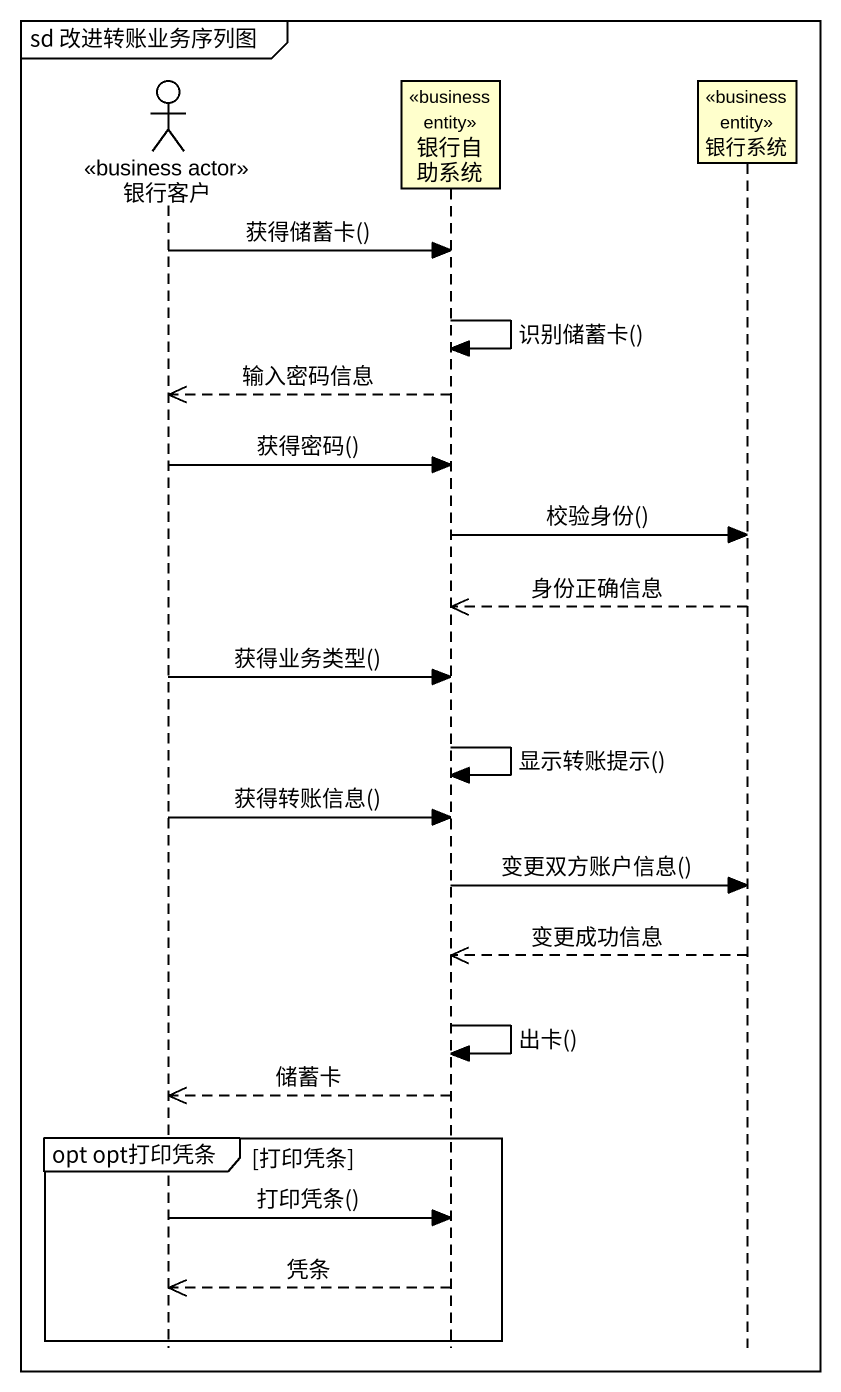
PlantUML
@startuml
mainframe sd 改进转账业务序列图
hide footbox
actor 银行客户 <<business actor>>
participant 银行自助系统 <<business entity>>
participant 银行系统 <<business entity>>

银行客户 -> 银行自助系统 : 获得储蓄卡()
银行自助系统 -> 银行自助系统 : 识别储蓄卡()
银行自助系统 -->> 银行客户 : 输入密码信息
银行客户 -> 银行自助系统 : 获得密码()
银行自助系统 -> 银行系统 : 校验身份()
银行系统 -->> 银行自助系统 : 身份正确信息
银行客户 -> 银行自助系统 : 获得业务类型()
银行自助系统 -> 银行自助系统 : 显示转账提示()
银行客户 -> 银行自助系统 : 获得转账信息()
银行自助系统 -> 银行系统 : 变更双方账户信息()
银行系统 -->> 银行自助系统 : 变更成功信息
银行自助系统 -> 银行自助系统 : 出卡()
银行自助系统 -->> 银行客户 : 储蓄卡
group opt opt打印凭条 [打印凭条]
  银行客户 -> 银行自助系统 : 打印凭条()
  银行自助系统 -->> 银行客户 : 凭条
end
@enduml
